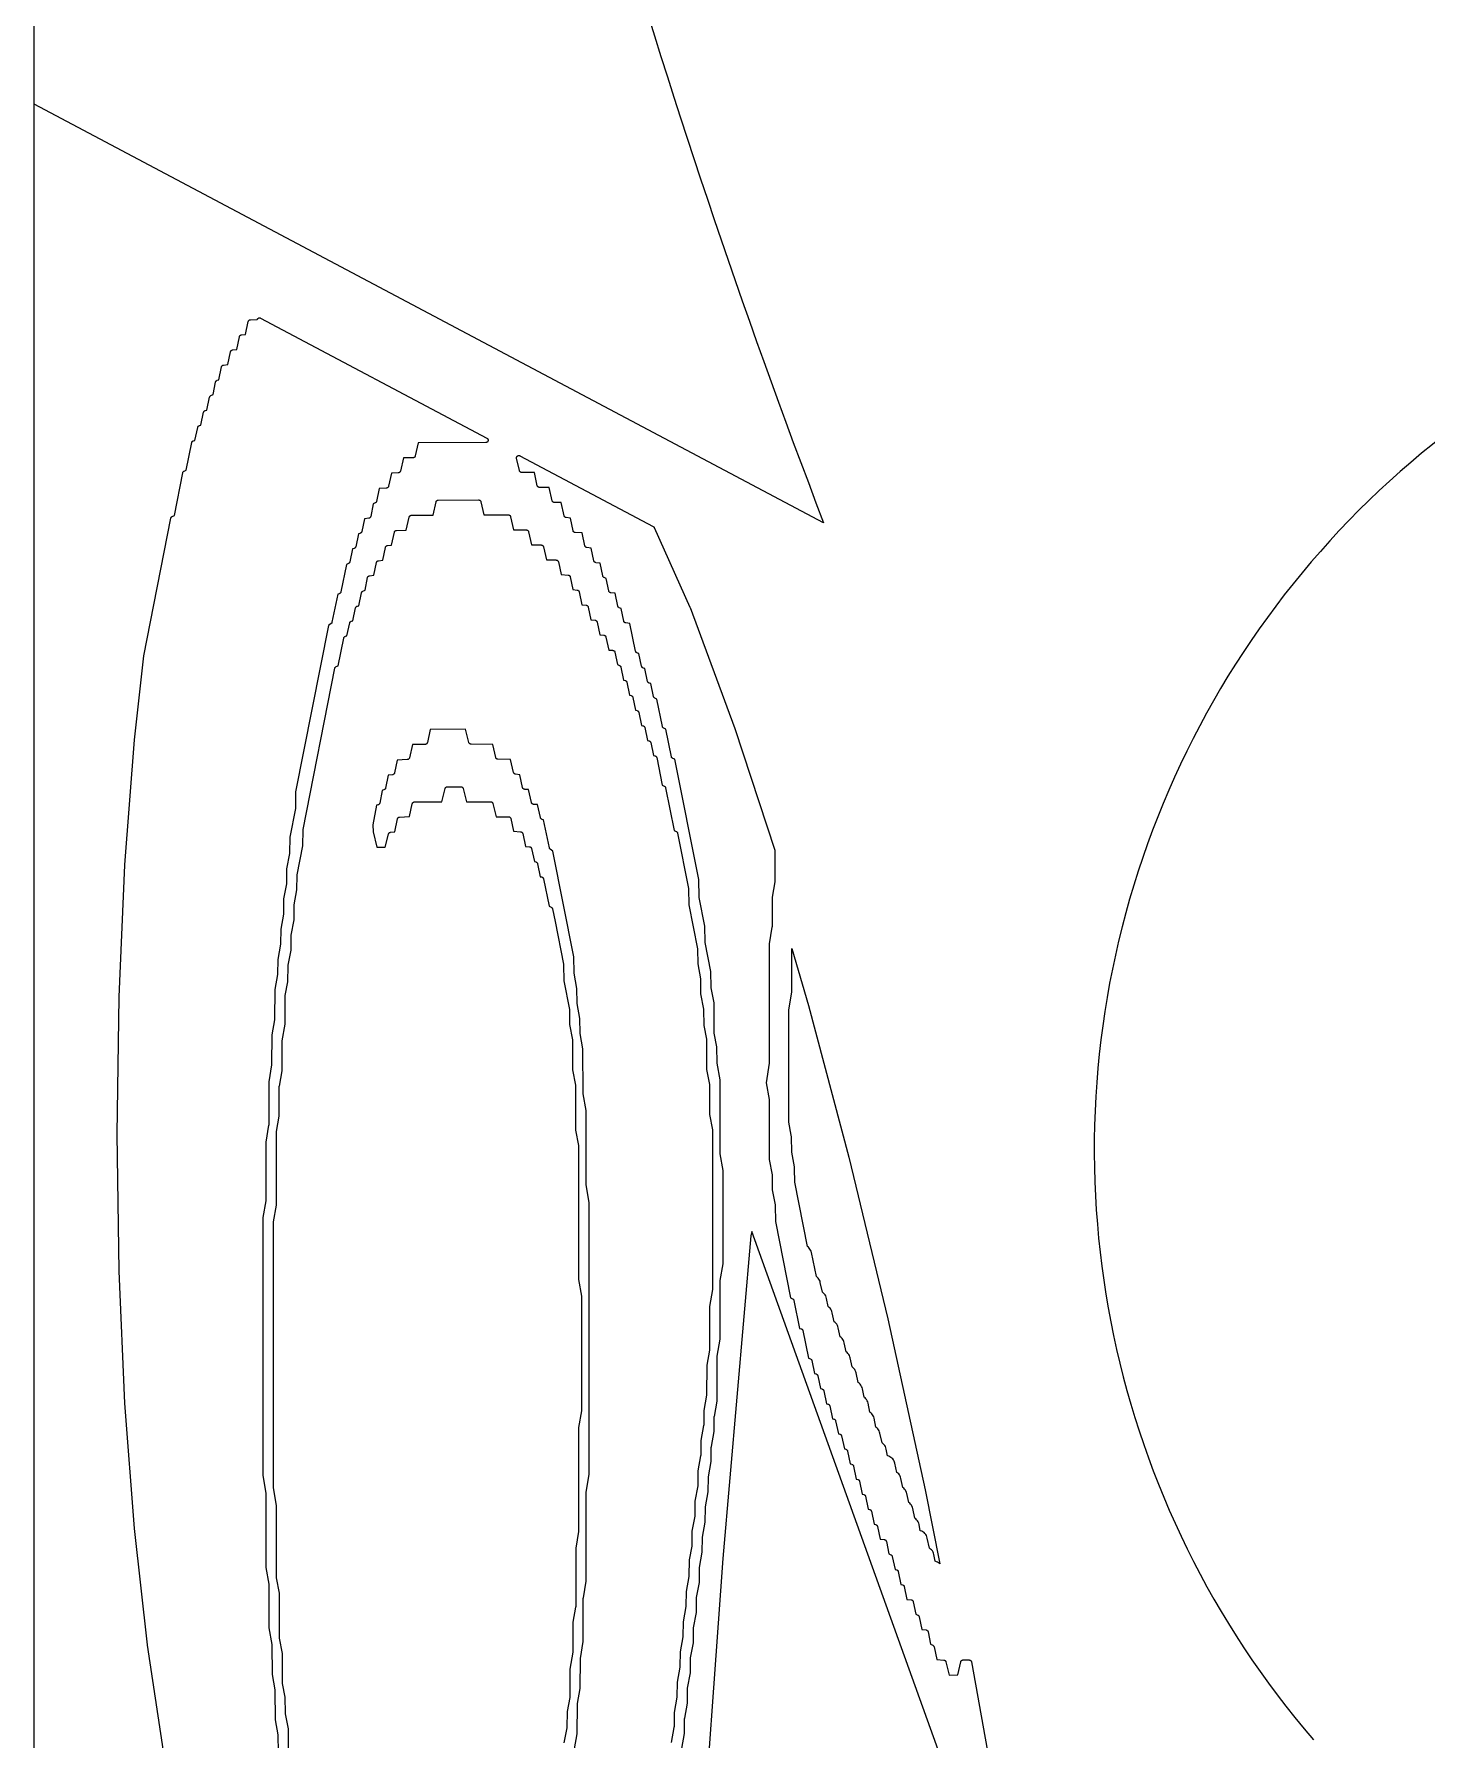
# Model space of a CAD drawing. Header units: inches. Extents: x 36 to 190, y -75 to 56.
# Drawn here: x 146.248 to 149.839, y -0.088 to 4.309 of the extents above; entities that cross this region are included whole.
import ezdxf

# ---------------------------------------------------------------- set-up
doc = ezdxf.new("R2010")
doc.units = ezdxf.units.IN
doc.layers.add('01_ORIGINAL_CAD', color=7, linetype='CONTINUOUS', lineweight=20)
doc.layers.add('03_ADDED_AREAS_SAME_COMPOSITION', color=7, linetype='CONTINUOUS', lineweight=15)

# ---------------------------------------------------------------- blocks, each defined once
blk = doc.blocks.new('06_WAVES')
at = {"layer": '01_ORIGINAL_CAD'}
blk.add_line((36.2477, 17.9065), (36.2477, 55.9005), dxfattribs=at)
blk.add_lwpolyline([(38.2837, 49.0494), (36.2477, 50.1288)], dxfattribs=at)
for centre, radius, start, end in [((57.9109, 56.5712), 21.0192, 191.3089, 200.96844), ((41.3118, 47.4341), 2.3302, 105.2161, 220.7715)]:
    blk.add_arc(centre, radius, start, end, dxfattribs=at)
at = {"layer": '03_ADDED_AREAS_SAME_COMPOSITION'}
for points in [[(36.5815, 45.8832), (36.54, 46.1568), (36.5399, 46.157), (36.5066, 46.4573), (36.5066, 46.4575), (36.4821, 46.7801), (36.4821, 46.7802), (36.4669, 47.1204), (36.4669, 47.1205), (36.4618, 47.4737), (36.4618, 47.4738), (36.4669, 47.827), (36.4669, 47.8272), (36.4821, 48.1673), (36.4821, 48.1675), (36.5066, 48.49), (36.5066, 48.4902), (36.5306, 48.7063), (36.5307, 48.7068), (36.6006, 49.0617), (36.6007, 49.0623), (36.6009, 49.0628), (36.6012, 49.0633), (36.6014, 49.0638), (36.6018, 49.0643), (36.6022, 49.0647), (36.6026, 49.0651), (36.603, 49.0654), (36.6035, 49.0658), (36.604, 49.066), (36.6095, 49.0685), (36.6313, 49.1785), (36.6314, 49.1791), (36.6316, 49.1796), (36.6318, 49.1801), (36.6321, 49.1806), (36.6325, 49.1811), (36.6328, 49.1815), (36.6332, 49.1819), (36.6337, 49.1822), (36.6342, 49.1826), (36.6347, 49.1828), (36.6402, 49.1853), (36.6543, 49.2564), (36.6544, 49.2569), (36.6546, 49.2575), (36.6549, 49.258), (36.6552, 49.2585), (36.6555, 49.259), (36.6559, 49.2594), (36.6563, 49.2598), (36.6567, 49.2601), (36.6572, 49.2604), (36.6578, 49.2607), (36.6583, 49.2609), (36.6588, 49.2611), (36.6626, 49.2619), (36.6696, 49.2954), (36.6698, 49.296), (36.67, 49.2965), (36.6702, 49.297), (36.6705, 49.2975), (36.6709, 49.298), (36.6712, 49.2984), (36.6717, 49.2988), (36.6721, 49.2991), (36.6726, 49.2994), (36.6731, 49.2997), (36.6736, 49.2999), (36.6742, 49.3), (36.678, 49.3009), (36.685, 49.3343), (36.6851, 49.3349), (36.6853, 49.3354), (36.6856, 49.336), (36.6859, 49.3364), (36.6862, 49.3369), (36.6866, 49.3373), (36.687, 49.3377), (36.6875, 49.3381), (36.6879, 49.3384), (36.6885, 49.3386), (36.689, 49.3388), (36.6895, 49.339), (36.6933, 49.3398), (36.7003, 49.3733), (36.7005, 49.3738), (36.7007, 49.3744), (36.7009, 49.3749), (36.7012, 49.3754), (36.7015, 49.3758), (36.7019, 49.3762), (36.7023, 49.3766), (36.7028, 49.377), (36.7032, 49.3773), (36.7037, 49.3775), (36.7092, 49.38), (36.7157, 49.4122), (36.7158, 49.4128), (36.716, 49.4133), (36.7163, 49.4138), (36.7165, 49.4143), (36.7169, 49.4148), (36.7173, 49.4152), (36.7177, 49.4156), (36.7181, 49.416), (36.7186, 49.4163), (36.7191, 49.4165), (36.7197, 49.4167), (36.7202, 49.4169), (36.724, 49.4177), (36.731, 49.4512), (36.7312, 49.4518), (36.7314, 49.4523), (36.7316, 49.4528), (36.7319, 49.4533), (36.7323, 49.4538), (36.7327, 49.4542), (36.7331, 49.4546), (36.7335, 49.4549), (36.734, 49.4552), (36.7346, 49.4555), (36.7351, 49.4557), (36.7357, 49.4558), (36.7362, 49.4559), (36.7471, 49.4572), (36.7541, 49.4902), (36.7542, 49.4907), (36.7544, 49.4913), (36.7547, 49.4918), (36.755, 49.4923), (36.7553, 49.4928), (36.7557, 49.4932), (36.7561, 49.4936), (36.7566, 49.4939), (36.7571, 49.4942), (36.7576, 49.4945), (36.7581, 49.4947), (36.7587, 49.4948), (36.7593, 49.4949), (36.7702, 49.4962), (36.7771, 49.5292), (36.7772, 49.5297), (36.7774, 49.5303), (36.7777, 49.5308), (36.778, 49.5313), (36.7783, 49.5317), (36.7787, 49.5322), (36.7791, 49.5326), (36.7796, 49.5329), (36.7801, 49.5332), (36.7806, 49.5335), (36.7812, 49.5337), (36.7817, 49.5338), (36.7823, 49.5339), (36.7932, 49.5351), (36.8001, 49.5681), (36.8003, 49.5687), (36.8005, 49.5692), (36.8007, 49.5698), (36.801, 49.5702), (36.8013, 49.5707), (36.8017, 49.5711), (36.8022, 49.5715), (36.8026, 49.5719), (36.8031, 49.5722), (36.8036, 49.5724), (36.8042, 49.5726), (36.8047, 49.5728), (36.8053, 49.5729), (36.8058, 49.5729), (36.8233, 49.5733), (36.8233, 49.5735), (36.8235, 49.574), (36.8238, 49.5746), (36.8241, 49.575), (36.8244, 49.5755), (36.8248, 49.5759), (36.8253, 49.5763), (36.8257, 49.5767), (36.8262, 49.5769), (36.8268, 49.5772), (36.8273, 49.5774), (36.8279, 49.5775), (36.8285, 49.5776), (36.829, 49.5776), (36.8296, 49.5776), (36.8302, 49.5775), (36.8307, 49.5774), (36.8313, 49.5772), (36.8318, 49.5769), (37.4154, 49.2675), (37.416, 49.2672), (37.4164, 49.2668), (37.4169, 49.2665), (37.4173, 49.266), (37.4176, 49.2655), (37.4179, 49.265), (37.4182, 49.2645), (37.4184, 49.264), (37.4185, 49.2634), (37.4186, 49.2628), (37.4186, 49.2622), (37.4186, 49.2616), (37.4185, 49.261), (37.4184, 49.2605), (37.4182, 49.2599), (37.4179, 49.2594), (37.4176, 49.2589), (37.4173, 49.2584), (37.4169, 49.258), (37.4165, 49.2576), (37.416, 49.2572), (37.4155, 49.2569), (37.415, 49.2567), (37.4144, 49.2565), (37.4138, 49.2563), (37.4132, 49.2562), (37.4127, 49.2562), (37.2384, 49.2555), (37.2308, 49.2217), (37.2306, 49.2212), (37.2304, 49.2206), (37.2302, 49.2201), (37.2299, 49.2196), (37.2295, 49.2192), (37.2292, 49.2188), (37.2287, 49.2184), (37.2283, 49.218), (37.2278, 49.2177), (37.2273, 49.2175), (37.2267, 49.2173), (37.2262, 49.2172), (37.2256, 49.2171), (37.225, 49.217), (37.2, 49.2166), (37.1924, 49.1827), (37.1923, 49.1821), (37.1921, 49.1816), (37.1918, 49.1811), (37.1915, 49.1806), (37.1912, 49.1801), (37.1908, 49.1797), (37.1904, 49.1793), (37.1899, 49.179), (37.1894, 49.1787), (37.1889, 49.1785), (37.1884, 49.1783), (37.1878, 49.1781), (37.1873, 49.178), (37.1867, 49.178), (37.1693, 49.1776), (37.1617, 49.1437), (37.1615, 49.1431), (37.1613, 49.1425), (37.1611, 49.142), (37.1608, 49.1415), (37.1604, 49.1411), (37.16, 49.1406), (37.1595, 49.1403), (37.1591, 49.1399), (37.1586, 49.1396), (37.158, 49.1394), (37.1575, 49.1392), (37.1569, 49.1391), (37.1563, 49.139), (37.1379, 49.1376), (37.131, 49.1047), (37.1309, 49.1042), (37.1307, 49.1037), (37.1304, 49.1032), (37.1301, 49.1027), (37.1298, 49.1022), (37.1294, 49.1018), (37.129, 49.1014), (37.1286, 49.1011), (37.1281, 49.1008), (37.1276, 49.1005), (37.1221, 49.098), (37.1157, 49.0658), (37.1155, 49.0653), (37.1153, 49.0647), (37.1151, 49.0642), (37.1148, 49.0637), (37.1144, 49.0632), (37.1141, 49.0628), (37.1136, 49.0624), (37.1132, 49.0621), (37.1127, 49.0618), (37.1121, 49.0615), (37.1116, 49.0613), (37.111, 49.0611), (37.1105, 49.0611), (37.0996, 49.0598), (37.0926, 49.0268), (37.0925, 49.0263), (37.0923, 49.0257), (37.092, 49.0252), (37.0918, 49.0247), (37.0914, 49.0243), (37.091, 49.0238), (37.0906, 49.0234), (37.0902, 49.0231), (37.0897, 49.0228), (37.0892, 49.0225), (37.0886, 49.0223), (37.0881, 49.0222), (37.0843, 49.0213), (37.0773, 48.9879), (37.0771, 48.9873), (37.0769, 48.9868), (37.0767, 48.9862), (37.0764, 48.9858), (37.0761, 48.9853), (37.0757, 48.9849), (37.0753, 48.9845), (37.0748, 48.9841), (37.0743, 48.9838), (37.0738, 48.9836), (37.0733, 48.9834), (37.0727, 48.9832), (37.069, 48.9824), (37.0619, 48.9489), (37.0618, 48.9484), (37.0616, 48.9478), (37.0614, 48.9473), (37.0611, 48.9468), (37.0607, 48.9464), (37.0604, 48.946), (37.06, 48.9456), (37.0595, 48.9452), (37.059, 48.9449), (37.0585, 48.9447), (37.0531, 48.9422), (37.0389, 48.8711), (37.0388, 48.8705), (37.0386, 48.87), (37.0384, 48.8695), (37.0381, 48.869), (37.0377, 48.8685), (37.0374, 48.8681), (37.0369, 48.8677), (37.0365, 48.8673), (37.036, 48.867), (37.0355, 48.8668), (37.0349, 48.8666), (37.0344, 48.8664), (37.0306, 48.8656), (37.0159, 48.7932), (37.0158, 48.7927), (37.0156, 48.7921), (37.0154, 48.7916), (37.0151, 48.7911), (37.0148, 48.7907), (37.0144, 48.7903), (37.014, 48.7899), (37.0136, 48.7895), (37.0065, 48.7844), (36.9222, 48.3558), (36.9215, 48.3144), (36.9215, 48.3139), (36.9214, 48.3133), (36.9069, 48.2391), (36.9062, 48.1976), (36.9062, 48.1971), (36.9061, 48.1967), (36.8989, 48.1576), (36.8986, 48.1199), (36.8985, 48.1194), (36.8985, 48.1188), (36.8912, 48.0798), (36.8909, 48.0421), (36.8909, 48.0415), (36.8908, 48.041), (36.8836, 48.0019), (36.8833, 47.9643), (36.8832, 47.9637), (36.8832, 47.9632), (36.8759, 47.9241), (36.8756, 47.8864), (36.8756, 47.8859), (36.8755, 47.8854), (36.8683, 47.8463), (36.868, 47.7698), (36.8679, 47.7692), (36.8679, 47.7687), (36.8606, 47.7296), (36.8603, 47.653), (36.8603, 47.6525), (36.8602, 47.652), (36.8527, 47.6089), (36.8527, 47.4975), (36.8527, 47.4969), (36.8526, 47.4964), (36.8451, 47.4533), (36.8451, 47.303), (36.8451, 47.3025), (36.845, 47.3019), (36.8375, 47.2588), (36.8377, 46.5944), (36.8453, 46.5471), (36.8454, 46.5466), (36.8454, 46.5461), (36.8455, 46.3569), (36.8531, 46.3138), (36.8531, 46.3133), (36.8532, 46.3128), (36.8533, 46.2014), (36.8608, 46.1583), (36.8609, 46.1578), (36.8609, 46.1573), (36.8613, 46.0807), (36.8685, 46.0417), (36.8686, 46.0412), (36.8686, 46.0406), (36.869, 45.964), (36.8762, 45.925), (36.8763, 45.9245), (36.8763, 45.924), (36.8771, 45.8826)], [(38.7289, 45.4705), (38.0987, 47.2228), (38.0957, 47.2119), (38.0242, 46.3796), (37.9631, 45.5342)], [(36.9038, 45.8642), (36.9034, 45.9408), (36.8962, 45.9798), (36.8961, 45.9803), (36.8961, 45.9808), (36.8953, 46.0222), (36.8884, 46.0575), (36.8884, 46.058), (36.8883, 46.0586), (36.888, 46.1352), (36.8807, 46.1742), (36.8806, 46.1747), (36.8806, 46.1752), (36.8802, 46.2907), (36.873, 46.3297), (36.8729, 46.3303), (36.8729, 46.3308), (36.8728, 46.5159), (36.8652, 46.5632), (36.8651, 46.5637), (36.8651, 46.5641), (36.865, 46.7497), (36.8648, 47.2464), (36.8649, 47.2469), (36.8649, 47.2474), (36.8724, 47.2905), (36.8724, 47.4798), (36.8725, 47.4803), (36.8725, 47.4808), (36.8798, 47.5199), (36.8801, 47.5965), (36.8801, 47.597), (36.8802, 47.5976), (36.8874, 47.6366), (36.8877, 47.7132), (36.8877, 47.7137), (36.8878, 47.7142), (36.8953, 47.7573), (36.8953, 47.8299), (36.8954, 47.8305), (36.8955, 47.831), (36.9023, 47.8664), (36.903, 47.9078), (36.903, 47.9083), (36.9031, 47.9088), (36.9103, 47.9479), (36.9106, 47.9856), (36.9107, 47.9861), (36.9107, 47.9866), (36.918, 48.0257), (36.9183, 48.0634), (36.9183, 48.0639), (36.9184, 48.0644), (36.9256, 48.1035), (36.926, 48.1412), (36.926, 48.1417), (36.9261, 48.1423), (36.9406, 48.2165), (36.9413, 48.258), (36.9413, 48.2585), (36.9414, 48.259), (37.0232, 48.6744), (37.0233, 48.6749), (37.0235, 48.6754), (37.0237, 48.676), (37.024, 48.6765), (37.0244, 48.6769), (37.0247, 48.6774), (37.0252, 48.6777), (37.0256, 48.6781), (37.0261, 48.6784), (37.0266, 48.6787), (37.0321, 48.6811), (37.0462, 48.7522), (37.0463, 48.7528), (37.0465, 48.7533), (37.0468, 48.7539), (37.0471, 48.7544), (37.0474, 48.7548), (37.0478, 48.7553), (37.0482, 48.7556), (37.0487, 48.756), (37.0491, 48.7563), (37.0497, 48.7566), (37.0502, 48.7568), (37.0508, 48.7569), (37.0545, 48.7578), (37.0616, 48.7913), (37.0617, 48.7918), (37.0619, 48.7923), (37.0621, 48.7929), (37.0624, 48.7933), (37.0628, 48.7938), (37.0631, 48.7942), (37.0636, 48.7946), (37.064, 48.795), (37.0645, 48.7953), (37.065, 48.7955), (37.0656, 48.7957), (37.0661, 48.7959), (37.0699, 48.7967), (37.0769, 48.8302), (37.077, 48.8308), (37.0772, 48.8313), (37.0775, 48.8318), (37.0778, 48.8323), (37.0781, 48.8328), (37.0785, 48.8332), (37.0789, 48.8336), (37.0794, 48.8339), (37.0799, 48.8342), (37.0804, 48.8345), (37.0809, 48.8347), (37.0814, 48.8348), (37.0852, 48.8357), (37.0922, 48.8692), (37.0924, 48.8697), (37.0926, 48.8702), (37.0928, 48.8707), (37.0931, 48.8712), (37.0934, 48.8717), (37.0938, 48.8721), (37.0942, 48.8725), (37.0947, 48.8728), (37.0951, 48.8731), (37.0956, 48.8734), (37.1011, 48.8759), (37.1076, 48.9081), (37.1077, 48.9086), (37.1079, 48.9092), (37.1082, 48.9097), (37.1085, 48.9102), (37.1088, 48.9107), (37.1092, 48.9111), (37.1096, 48.9115), (37.1101, 48.9118), (37.1106, 48.9121), (37.1111, 48.9124), (37.1117, 48.9126), (37.1122, 48.9127), (37.1128, 48.9128), (37.1237, 48.9141), (37.1306, 48.9471), (37.1308, 48.9476), (37.131, 48.9482), (37.1312, 48.9487), (37.1315, 48.9492), (37.1319, 48.9497), (37.1322, 48.9501), (37.1327, 48.9505), (37.1331, 48.9508), (37.1336, 48.9511), (37.1341, 48.9514), (37.1347, 48.9516), (37.1352, 48.9517), (37.1358, 48.9518), (37.1467, 48.9531), (37.1536, 48.9861), (37.1538, 48.9866), (37.154, 48.9872), (37.1542, 48.9877), (37.1545, 48.9882), (37.1549, 48.9886), (37.1553, 48.9891), (37.1557, 48.9895), (37.1562, 48.9898), (37.1567, 48.9901), (37.1572, 48.9904), (37.1577, 48.9906), (37.1583, 48.9907), (37.1588, 48.9908), (37.1698, 48.992), (37.1767, 49.025), (37.1768, 49.0256), (37.177, 49.0261), (37.1773, 49.0267), (37.1776, 49.0272), (37.1779, 49.0276), (37.1783, 49.0281), (37.1787, 49.0284), (37.1792, 49.0288), (37.1797, 49.0291), (37.1802, 49.0293), (37.1807, 49.0295), (37.1813, 49.0297), (37.1819, 49.0298), (37.1824, 49.0298), (37.2075, 49.0303), (37.2151, 49.0642), (37.2152, 49.0647), (37.2154, 49.0653), (37.2157, 49.0658), (37.216, 49.0663), (37.2163, 49.0667), (37.2167, 49.0671), (37.2172, 49.0675), (37.2176, 49.0679), (37.2181, 49.0681), (37.2186, 49.0684), (37.2192, 49.0686), (37.2197, 49.0687), (37.2203, 49.0688), (37.2209, 49.0689), (37.2766, 49.0695), (37.2842, 49.1033), (37.2843, 49.1039), (37.2846, 49.1044), (37.2848, 49.1049), (37.2851, 49.1054), (37.2855, 49.1059), (37.2859, 49.1063), (37.2863, 49.1067), (37.2868, 49.107), (37.2873, 49.1073), (37.2878, 49.1076), (37.2883, 49.1078), (37.2889, 49.1079), (37.2894, 49.108), (37.29, 49.108), (37.3939, 49.1084), (37.3945, 49.1084), (37.3951, 49.1083), (37.3956, 49.1082), (37.3962, 49.108), (37.3967, 49.1077), (37.3972, 49.1074), (37.3977, 49.1071), (37.3981, 49.1067), (37.3985, 49.1063), (37.3989, 49.1058), (37.3992, 49.1053), (37.3994, 49.1048), (37.3997, 49.1043), (37.3998, 49.1037), (37.4074, 49.0699), (37.4708, 49.0698), (37.4714, 49.0698), (37.4719, 49.0697), (37.4725, 49.0695), (37.473, 49.0693), (37.4736, 49.0691), (37.4741, 49.0688), (37.4745, 49.0685), (37.475, 49.0681), (37.4754, 49.0677), (37.4757, 49.0672), (37.476, 49.0667), (37.4763, 49.0662), (37.4765, 49.0657), (37.4766, 49.0651), (37.4842, 49.0313), (37.5169, 49.0311), (37.5175, 49.031), (37.5181, 49.031), (37.5186, 49.0308), (37.5192, 49.0306), (37.5197, 49.0304), (37.5202, 49.0301), (37.5206, 49.0297), (37.5211, 49.0294), (37.5215, 49.0289), (37.5218, 49.0285), (37.5221, 49.028), (37.5224, 49.0275), (37.5226, 49.0269), (37.5227, 49.0264), (37.5303, 48.9926), (37.5554, 48.9923), (37.5559, 48.9923), (37.5565, 48.9922), (37.5571, 48.9921), (37.5576, 48.9919), (37.5581, 48.9916), (37.5586, 48.9913), (37.5591, 48.991), (37.5595, 48.9906), (37.5599, 48.9902), (37.5602, 48.9897), (37.5605, 48.9892), (37.5608, 48.9887), (37.561, 48.9882), (37.5611, 48.9876), (37.5688, 48.9538), (37.5938, 48.9536), (37.5944, 48.9535), (37.5949, 48.9534), (37.5955, 48.9533), (37.596, 48.9531), (37.5966, 48.9529), (37.5971, 48.9526), (37.5975, 48.9522), (37.5979, 48.9518), (37.5983, 48.9514), (37.5987, 48.9509), (37.599, 48.9504), (37.5992, 48.9499), (37.5994, 48.9494), (37.5996, 48.9488), (37.6065, 48.9161), (37.6249, 48.9148), (37.6255, 48.9147), (37.626, 48.9146), (37.6266, 48.9144), (37.6272, 48.9142), (37.6277, 48.9139), (37.6282, 48.9135), (37.6286, 48.9131), (37.629, 48.9127), (37.6294, 48.9122), (37.6297, 48.9117), (37.63, 48.9112), (37.6302, 48.9106), (37.6303, 48.91), (37.6373, 48.8771), (37.6481, 48.876), (37.6487, 48.8759), (37.6493, 48.8757), (37.6498, 48.8755), (37.6503, 48.8753), (37.6508, 48.875), (37.6513, 48.8746), (37.6517, 48.8742), (37.6521, 48.8738), (37.6525, 48.8733), (37.6528, 48.8729), (37.653, 48.8723), (37.6532, 48.8718), (37.6534, 48.8712), (37.6603, 48.8383), (37.6712, 48.8371), (37.6718, 48.8371), (37.6723, 48.8369), (37.6729, 48.8367), (37.6734, 48.8365), (37.6739, 48.8362), (37.6744, 48.8358), (37.6748, 48.8354), (37.6752, 48.835), (37.6755, 48.8345), (37.6758, 48.834), (37.6761, 48.8335), (37.6763, 48.833), (37.6764, 48.8324), (37.6834, 48.7995), (37.6943, 48.7983), (37.6948, 48.7983), (37.6954, 48.7981), (37.6959, 48.7979), (37.6965, 48.7977), (37.697, 48.7974), (37.6974, 48.797), (37.6979, 48.7966), (37.6982, 48.7962), (37.6986, 48.7957), (37.6989, 48.7952), (37.6991, 48.7947), (37.6993, 48.7942), (37.6995, 48.7936), (37.7064, 48.7607), (37.7173, 48.7595), (37.7179, 48.7594), (37.7184, 48.7593), (37.719, 48.7591), (37.7195, 48.7589), (37.72, 48.7586), (37.7204, 48.7582), (37.7209, 48.7579), (37.7213, 48.7574), (37.7216, 48.757), (37.7219, 48.7565), (37.7222, 48.756), (37.7224, 48.7554), (37.7225, 48.7549), (37.7302, 48.721), (37.7399, 48.7208), (37.7405, 48.7207), (37.741, 48.7206), (37.7416, 48.7205), (37.7421, 48.7203), (37.7426, 48.72), (37.7431, 48.7197), (37.7436, 48.7194), (37.744, 48.719), (37.7444, 48.7185), (37.7447, 48.7181), (37.745, 48.7176), (37.7453, 48.717), (37.7455, 48.7165), (37.7456, 48.7159), (37.7521, 48.6838), (37.7575, 48.6814), (37.758, 48.6812), (37.7585, 48.6809), (37.759, 48.6805), (37.7594, 48.6801), (37.7598, 48.6797), (37.7601, 48.6792), (37.7604, 48.6788), (37.7606, 48.6782), (37.7608, 48.6777), (37.761, 48.6772), (37.768, 48.6438), (37.7718, 48.6429), (37.7723, 48.6428), (37.7729, 48.6426), (37.7734, 48.6423), (37.7739, 48.642), (37.7743, 48.6417), (37.7747, 48.6413), (37.7751, 48.6409), (37.7755, 48.6404), (37.7758, 48.6399), (37.776, 48.6394), (37.7762, 48.6389), (37.7764, 48.6383), (37.7834, 48.6049), (37.7871, 48.6041), (37.7877, 48.604), (37.7882, 48.6038), (37.7888, 48.6035), (37.7892, 48.6032), (37.7897, 48.6029), (37.7901, 48.6025), (37.7905, 48.6021), (37.7908, 48.6016), (37.7911, 48.6011), (37.7914, 48.6006), (37.7916, 48.6), (37.7917, 48.5995), (37.7988, 48.5661), (37.8025, 48.5653), (37.8031, 48.5651), (37.8036, 48.5649), (37.8041, 48.5647), (37.8046, 48.5644), (37.8051, 48.564), (37.8055, 48.5636), (37.8059, 48.5632), (37.8062, 48.5628), (37.8065, 48.5623), (37.8068, 48.5617), (37.807, 48.5612), (37.8071, 48.5607), (37.8141, 48.5273), (37.8179, 48.5264), (37.8184, 48.5263), (37.819, 48.5261), (37.8195, 48.5258), (37.82, 48.5255), (37.8205, 48.5252), (37.8209, 48.5248), (37.8213, 48.5244), (37.8216, 48.5239), (37.8219, 48.5234), (37.8221, 48.5229), (37.8223, 48.5224), (37.8225, 48.5218), (37.8295, 48.4884), (37.8333, 48.4876), (37.8338, 48.4875), (37.8344, 48.4873), (37.8349, 48.487), (37.8354, 48.4867), (37.8358, 48.4864), (37.8363, 48.486), (37.8366, 48.4855), (37.837, 48.4851), (37.8373, 48.4846), (37.8375, 48.4841), (37.8377, 48.4835), (37.8379, 48.483), (37.8449, 48.4496), (37.8486, 48.4488), (37.8492, 48.4486), (37.8497, 48.4484), (37.8503, 48.4482), (37.8508, 48.4479), (37.8512, 48.4475), (37.8516, 48.4471), (37.852, 48.4467), (37.8524, 48.4462), (37.8527, 48.4457), (37.8529, 48.4452), (37.8531, 48.4446), (37.8533, 48.4441), (37.8674, 48.3731), (37.8729, 48.3707), (37.8734, 48.3704), (37.8739, 48.3701), (37.8743, 48.3698), (37.8747, 48.3694), (37.8751, 48.369), (37.8755, 48.3685), (37.8758, 48.368), (37.876, 48.3675), (37.8762, 48.3669), (37.8763, 48.3664), (37.8982, 48.2565), (37.9036, 48.2541), (37.9042, 48.2539), (37.9046, 48.2536), (37.9051, 48.2532), (37.9055, 48.2528), (37.9059, 48.2524), (37.9062, 48.2519), (37.9065, 48.2514), (37.9068, 48.2509), (37.907, 48.2504), (37.9071, 48.2498), (37.9353, 48.1071), (37.9354, 48.1066), (37.9355, 48.1061), (37.9362, 48.0646), (37.9584, 47.9516), (37.9585, 47.9511), (37.9586, 47.9505), (37.9589, 47.9128), (37.9662, 47.8738), (37.9662, 47.8733), (37.9663, 47.8728), (37.9666, 47.8351), (37.9739, 47.7961), (37.974, 47.7956), (37.974, 47.7951), (37.9747, 47.7536), (37.9816, 47.7183), (37.9817, 47.7178), (37.9817, 47.7172), (37.982, 47.6407), (37.9893, 47.6016), (37.9894, 47.6011), (37.9894, 47.6006), (37.9898, 47.524), (37.997, 47.485), (37.9971, 47.4844), (37.9971, 47.4839), (37.9973, 47.0739), (37.9973, 47.0734), (37.9972, 47.0729), (37.9897, 47.0298), (37.9897, 46.9183), (37.9897, 46.9178), (37.9896, 46.9172), (37.9823, 46.8782), (37.982, 46.8016), (37.982, 46.8011), (37.9819, 46.8005), (37.9747, 46.7615), (37.9744, 46.7238), (37.9744, 46.7232), (37.9743, 46.7227), (37.967, 46.6836), (37.9667, 46.6459), (37.9667, 46.6454), (37.9666, 46.6449), (37.9594, 46.6058), (37.9591, 46.5681), (37.9591, 46.5676), (37.959, 46.5671), (37.9517, 46.528), (37.9514, 46.4903), (37.9514, 46.4898), (37.9513, 46.4893), (37.9441, 46.4502), (37.9438, 46.4125), (37.9438, 46.4119), (37.9437, 46.4114), (37.9368, 46.3761), (37.9361, 46.3346), (37.9361, 46.3341), (37.936, 46.3336), (37.9288, 46.2946), (37.9285, 46.2569), (37.9285, 46.2563), (37.9284, 46.2558), (37.9211, 46.2167), (37.9208, 46.179), (37.9208, 46.1785), (37.9207, 46.178), (37.9135, 46.1389), (37.9132, 46.1012), (37.9132, 46.1007), (37.9131, 46.1002), (37.9058, 46.0611), (37.9055, 46.0234), (37.9055, 46.0229), (37.9054, 46.0224), (37.8982, 45.9833), (37.8979, 45.9456), (37.8978, 45.9451), (37.8978, 45.9446), (37.8905, 45.9055)], [(37.6412, 45.8891), (37.6485, 45.9282), (37.6488, 46.0047), (37.6488, 46.0053), (37.6489, 46.0058), (37.6561, 46.0449), (37.6564, 46.1214), (37.6564, 46.1219), (37.6565, 46.1224), (37.664, 46.1656), (37.664, 46.277), (37.664, 46.2775), (37.6641, 46.2781), (37.6716, 46.3212), (37.6716, 46.5493), (37.6716, 46.5498), (37.6717, 46.5503), (37.6792, 46.5976), (37.679, 47.2968), (37.6714, 47.3441), (37.6713, 47.3446), (37.6713, 47.345), (37.6711, 47.5343), (37.6636, 47.5773), (37.6635, 47.5778), (37.6635, 47.5784), (37.6631, 47.6938), (37.6559, 47.7328), (37.6558, 47.7333), (37.6558, 47.7339), (37.6554, 47.7716), (37.6482, 47.8106), (37.6481, 47.8111), (37.6481, 47.8116), (37.6477, 47.8493), (37.6405, 47.8883), (37.6404, 47.8888), (37.6404, 47.8893), (37.6396, 47.9308), (37.5858, 48.2032), (37.5788, 48.2083), (37.5783, 48.2086), (37.5779, 48.209), (37.5776, 48.2094), (37.5772, 48.2099), (37.5769, 48.2103), (37.5767, 48.2109), (37.5765, 48.2114), (37.5764, 48.2119), (37.5616, 48.2842), (37.5579, 48.285), (37.5574, 48.2851), (37.5568, 48.2853), (37.5563, 48.2856), (37.5558, 48.2859), (37.5554, 48.2862), (37.555, 48.2866), (37.5546, 48.287), (37.5542, 48.2874), (37.5539, 48.2879), (37.5537, 48.2884), (37.5535, 48.289), (37.5533, 48.2895), (37.5457, 48.3234), (37.536, 48.3236), (37.5354, 48.3237), (37.5348, 48.3238), (37.5342, 48.324), (37.5336, 48.3242), (37.5331, 48.3245), (37.5326, 48.3248), (37.5321, 48.3252), (37.5317, 48.3256), (37.5313, 48.3261), (37.5309, 48.3266), (37.5307, 48.3272), (37.5304, 48.3277), (37.5303, 48.3283), (37.5227, 48.3622), (37.5129, 48.3624), (37.5124, 48.3625), (37.5118, 48.3626), (37.5112, 48.3627), (37.5107, 48.3629), (37.5102, 48.3632), (37.5097, 48.3635), (37.5092, 48.3638), (37.5088, 48.3642), (37.5084, 48.3646), (37.5081, 48.3651), (37.5078, 48.3656), (37.5075, 48.3661), (37.5073, 48.3667), (37.5072, 48.3672), (37.5003, 48.4001), (37.4894, 48.4013), (37.4888, 48.4014), (37.4883, 48.4015), (37.4877, 48.4017), (37.4872, 48.402), (37.4867, 48.4022), (37.4862, 48.4026), (37.4858, 48.403), (37.4854, 48.4034), (37.4851, 48.4038), (37.4848, 48.4043), (37.4845, 48.4048), (37.4843, 48.4054), (37.4842, 48.4059), (37.4766, 48.4397), (37.4439, 48.44), (37.4433, 48.44), (37.4427, 48.4401), (37.4422, 48.4402), (37.4416, 48.4404), (37.4411, 48.4407), (37.4406, 48.441), (37.4402, 48.4413), (37.4397, 48.4417), (37.4393, 48.4421), (37.439, 48.4426), (37.4387, 48.443), (37.4384, 48.4436), (37.4382, 48.4441), (37.4381, 48.4447), (37.4305, 48.4784), (37.3748, 48.4786), (37.3742, 48.4786), (37.3736, 48.4787), (37.3731, 48.4789), (37.3725, 48.479), (37.372, 48.4793), (37.3715, 48.4796), (37.3711, 48.4799), (37.3706, 48.4803), (37.3702, 48.4807), (37.3699, 48.4811), (37.3696, 48.4816), (37.3693, 48.4821), (37.3691, 48.4826), (37.3689, 48.4832), (37.3606, 48.5174), (37.2694, 48.5167), (37.2618, 48.4828), (37.2616, 48.4823), (37.2614, 48.4818), (37.2612, 48.4812), (37.2609, 48.4808), (37.2605, 48.4803), (37.2602, 48.4799), (37.2597, 48.4795), (37.2593, 48.4792), (37.2588, 48.4789), (37.2583, 48.4786), (37.2577, 48.4784), (37.2572, 48.4783), (37.2566, 48.4782), (37.256, 48.4782), (37.2233, 48.4777), (37.2157, 48.4438), (37.2156, 48.4432), (37.2154, 48.4427), (37.2151, 48.4421), (37.2148, 48.4416), (37.2144, 48.4412), (37.214, 48.4407), (37.2135, 48.4403), (37.213, 48.44), (37.2125, 48.4397), (37.212, 48.4395), (37.2114, 48.4393), (37.2108, 48.4392), (37.2102, 48.4391), (37.1842, 48.4376), (37.1774, 48.4048), (37.1772, 48.4043), (37.177, 48.4037), (37.1768, 48.4032), (37.1765, 48.4027), (37.1761, 48.4022), (37.1757, 48.4018), (37.1753, 48.4014), (37.1748, 48.4011), (37.1744, 48.4008), (37.1738, 48.4005), (37.1733, 48.4003), (37.1727, 48.4002), (37.1722, 48.4001), (37.1612, 48.3988), (37.1543, 48.3658), (37.1542, 48.3653), (37.154, 48.3648), (37.1538, 48.3643), (37.1535, 48.3638), (37.1531, 48.3633), (37.1528, 48.3629), (37.1524, 48.3625), (37.1519, 48.3622), (37.1514, 48.3619), (37.1509, 48.3616), (37.1454, 48.3591), (37.139, 48.3269), (37.1389, 48.3264), (37.1387, 48.3258), (37.1384, 48.3253), (37.1381, 48.3248), (37.1378, 48.3244), (37.1374, 48.3239), (37.137, 48.3235), (37.1365, 48.3232), (37.136, 48.3229), (37.1355, 48.3226), (37.135, 48.3224), (37.1344, 48.3223), (37.1307, 48.3214), (37.1214, 48.2713), (37.1225, 48.253), (37.1313, 48.2132), (37.1533, 48.213), (37.1617, 48.2473), (37.1618, 48.2479), (37.1621, 48.2485), (37.1623, 48.249), (37.1627, 48.2495), (37.1631, 48.25), (37.1635, 48.2504), (37.164, 48.2508), (37.1645, 48.2511), (37.165, 48.2514), (37.1656, 48.2516), (37.1662, 48.2517), (37.1668, 48.2518), (37.1777, 48.2531), (37.1846, 48.2861), (37.1848, 48.2867), (37.185, 48.2872), (37.1853, 48.2878), (37.1856, 48.2883), (37.186, 48.2888), (37.1864, 48.2892), (37.1868, 48.2896), (37.1873, 48.2899), (37.1878, 48.2902), (37.1884, 48.2905), (37.189, 48.2907), (37.1896, 48.2908), (37.1902, 48.2909), (37.2162, 48.2924), (37.223, 48.3251), (37.2232, 48.3257), (37.2234, 48.3262), (37.2236, 48.3268), (37.2239, 48.3273), (37.2243, 48.3277), (37.2247, 48.3282), (37.2251, 48.3286), (37.2256, 48.3289), (37.2261, 48.3292), (37.2266, 48.3294), (37.2272, 48.3296), (37.2277, 48.3298), (37.2283, 48.3299), (37.2289, 48.3299), (37.2992, 48.3302), (37.3075, 48.3645), (37.3077, 48.3651), (37.3079, 48.3656), (37.3082, 48.3661), (37.3085, 48.3666), (37.3088, 48.367), (37.3092, 48.3675), (37.3097, 48.3678), (37.3101, 48.3682), (37.3106, 48.3684), (37.3111, 48.3687), (37.3117, 48.3689), (37.3122, 48.369), (37.3128, 48.3691), (37.3133, 48.3691), (37.3481, 48.3692), (37.3487, 48.3692), (37.3493, 48.3691), (37.3498, 48.369), (37.3504, 48.3688), (37.3509, 48.3686), (37.3514, 48.3683), (37.3518, 48.368), (37.3523, 48.3676), (37.3527, 48.3672), (37.353, 48.3667), (37.3533, 48.3663), (37.3536, 48.3658), (37.3538, 48.3652), (37.354, 48.3647), (37.3624, 48.3304), (37.425, 48.3306), (37.4255, 48.3306), (37.4261, 48.3305), (37.4266, 48.3304), (37.4272, 48.3302), (37.4277, 48.33), (37.4282, 48.3297), (37.4287, 48.3294), (37.4291, 48.329), (37.4295, 48.3286), (37.4299, 48.3281), (37.4302, 48.3277), (37.4304, 48.3271), (37.4306, 48.3266), (37.4308, 48.3261), (37.4392, 48.2918), (37.471, 48.2919), (37.4716, 48.2919), (37.4722, 48.2918), (37.4728, 48.2917), (37.4733, 48.2915), (37.4739, 48.2912), (37.4744, 48.2909), (37.4748, 48.2906), (37.4753, 48.2902), (37.4757, 48.2898), (37.476, 48.2893), (37.4763, 48.2888), (37.4766, 48.2883), (37.4768, 48.2877), (37.4769, 48.2872), (37.4838, 48.2544), (37.5022, 48.2531), (37.5028, 48.2531), (37.5034, 48.2529), (37.504, 48.2527), (37.5045, 48.2525), (37.505, 48.2522), (37.5055, 48.2519), (37.506, 48.2515), (37.5064, 48.251), (37.5067, 48.2506), (37.5071, 48.2501), (37.5073, 48.2495), (37.5075, 48.249), (37.5077, 48.2484), (37.5146, 48.2155), (37.5255, 48.2143), (37.5261, 48.2142), (37.5266, 48.2141), (37.5272, 48.2139), (37.5277, 48.2136), (37.5282, 48.2133), (37.5287, 48.213), (37.5291, 48.2126), (37.5295, 48.2122), (37.5298, 48.2117), (37.5301, 48.2112), (37.5304, 48.2107), (37.5306, 48.2101), (37.5307, 48.2096), (37.5378, 48.1762), (37.5415, 48.1754), (37.5421, 48.1752), (37.5426, 48.175), (37.5431, 48.1748), (37.5436, 48.1745), (37.5441, 48.1741), (37.5445, 48.1737), (37.5449, 48.1733), (37.5452, 48.1728), (37.5455, 48.1723), (37.5458, 48.1718), (37.546, 48.1713), (37.5461, 48.1707), (37.5531, 48.1373), (37.5569, 48.1365), (37.5575, 48.1364), (37.558, 48.1362), (37.5585, 48.1359), (37.559, 48.1356), (37.5595, 48.1353), (37.5599, 48.1349), (37.5603, 48.1344), (37.5606, 48.134), (37.5609, 48.1335), (37.5612, 48.1329), (37.5614, 48.1324), (37.5615, 48.1318), (37.5757, 48.0609), (37.5811, 48.0584), (37.5816, 48.0582), (37.5821, 48.0579), (37.5826, 48.0575), (37.583, 48.0571), (37.5834, 48.0567), (37.5837, 48.0562), (37.584, 48.0558), (37.5842, 48.0552), (37.5844, 48.0547), (37.5846, 48.0541), (37.591, 48.0217), (37.6128, 47.9114), (37.6129, 47.9109), (37.6129, 47.9104), (37.6137, 47.869), (37.6282, 47.7948), (37.6283, 47.7943), (37.6283, 47.7937), (37.6287, 47.756), (37.636, 47.717), (37.636, 47.7165), (37.6361, 47.7159), (37.6364, 47.6394), (37.6437, 47.6003), (37.6438, 47.5998), (37.6438, 47.5993), (37.6442, 47.4838), (37.6514, 47.4448), (37.6515, 47.4443), (37.6515, 47.4437), (37.6517, 47.0989), (37.6593, 47.0558), (37.6593, 47.0553), (37.6594, 47.0548), (37.6595, 46.7615), (37.6594, 46.761), (37.6594, 46.7605), (37.6519, 46.7173), (37.6519, 46.4503), (37.6519, 46.4498), (37.6518, 46.4493), (37.6443, 46.4062), (37.6443, 46.2558), (37.6443, 46.2553), (37.6442, 46.2547), (37.637, 46.2157), (37.6367, 46.1391), (37.6366, 46.1386), (37.6366, 46.1381), (37.6291, 46.095), (37.629, 46.0224), (37.629, 46.0218), (37.6289, 46.0213), (37.6221, 45.9859), (37.6214, 45.9445), (37.6213, 45.944), (37.6213, 45.9435), (37.614, 45.9044)], [(37.9177, 45.8901), (37.925, 45.9292), (37.9253, 45.9669), (37.9253, 45.9674), (37.9254, 45.9679), (37.9326, 46.007), (37.9329, 46.0447), (37.933, 46.0452), (37.933, 46.0458), (37.9403, 46.0848), (37.9406, 46.1225), (37.9406, 46.1231), (37.9407, 46.1236), (37.9479, 46.1627), (37.9482, 46.2004), (37.9483, 46.2009), (37.9483, 46.2014), (37.9556, 46.2405), (37.9559, 46.2782), (37.9559, 46.2787), (37.956, 46.2792), (37.9632, 46.3183), (37.9635, 46.356), (37.9636, 46.3565), (37.9636, 46.357), (37.9709, 46.3961), (37.9712, 46.4338), (37.9712, 46.4343), (37.9713, 46.4348), (37.9785, 46.4739), (37.9788, 46.5116), (37.9789, 46.5121), (37.9789, 46.5127), (37.9862, 46.5517), (37.9865, 46.5894), (37.9865, 46.59), (37.9866, 46.5905), (37.9938, 46.6295), (37.9941, 46.6672), (37.9942, 46.6678), (37.9942, 46.6683), (38.0015, 46.7074), (38.0018, 46.7451), (38.0018, 46.7456), (38.0019, 46.7461), (38.0091, 46.7852), (38.0094, 46.9006), (38.0094, 46.9011), (38.0095, 46.9016), (38.017, 46.9448), (38.017, 47.0951), (38.017, 47.0956), (38.0171, 47.0961), (38.0246, 47.1393), (38.0245, 47.38), (38.017, 47.4231), (38.0169, 47.4236), (38.0169, 47.4241), (38.0167, 47.6134), (38.0092, 47.6564), (38.0091, 47.6569), (38.0091, 47.6574), (38.0084, 47.6988), (38.0015, 47.7341), (38.0014, 47.7346), (38.0014, 47.7352), (38.0011, 47.8118), (37.9938, 47.8508), (37.9937, 47.8513), (37.9937, 47.8518), (37.993, 47.8932), (37.9784, 47.9673), (37.9783, 47.9679), (37.9783, 47.9684), (37.9776, 48.0098), (37.963, 48.084), (37.9629, 48.0845), (37.9629, 48.0849), (37.9616, 48.1297), (37.9001, 48.4398), (37.8947, 48.4422), (37.8941, 48.4424), (37.8937, 48.4428), (37.8932, 48.4431), (37.8928, 48.4435), (37.8924, 48.4439), (37.8921, 48.4444), (37.8918, 48.4449), (37.8915, 48.4454), (37.8913, 48.4459), (37.8912, 48.4465), (37.877, 48.5175), (37.8716, 48.5199), (37.8711, 48.5201), (37.8706, 48.5205), (37.8701, 48.5208), (37.8697, 48.5212), (37.8693, 48.5216), (37.869, 48.5221), (37.8687, 48.5226), (37.8685, 48.5231), (37.8683, 48.5236), (37.8681, 48.5242), (37.854, 48.5952), (37.8485, 48.5976), (37.848, 48.5978), (37.8475, 48.5981), (37.8471, 48.5985), (37.8467, 48.5989), (37.8463, 48.5993), (37.8459, 48.5998), (37.8456, 48.6002), (37.8454, 48.6008), (37.8452, 48.6013), (37.8451, 48.6018), (37.838, 48.6352), (37.8343, 48.636), (37.8337, 48.6362), (37.8332, 48.6364), (37.8327, 48.6367), (37.8322, 48.637), (37.8317, 48.6373), (37.8313, 48.6377), (37.8309, 48.6381), (37.8306, 48.6386), (37.8303, 48.6391), (37.83, 48.6396), (37.8298, 48.6401), (37.8297, 48.6407), (37.8227, 48.6741), (37.8189, 48.6749), (37.8184, 48.675), (37.8178, 48.6752), (37.8173, 48.6755), (37.8168, 48.6758), (37.8164, 48.6761), (37.8159, 48.6765), (37.8155, 48.6769), (37.8152, 48.6774), (37.8149, 48.6779), (37.8147, 48.6784), (37.8145, 48.679), (37.8143, 48.6795), (37.8073, 48.7129), (37.8035, 48.7137), (37.803, 48.7139), (37.8024, 48.7141), (37.8019, 48.7143), (37.8014, 48.7146), (37.801, 48.715), (37.8005, 48.7154), (37.8002, 48.7158), (37.7998, 48.7163), (37.7995, 48.7168), (37.7993, 48.7173), (37.7991, 48.7178), (37.7989, 48.7184), (37.7843, 48.7901), (37.7734, 48.7913), (37.7728, 48.7914), (37.7723, 48.7915), (37.7717, 48.7917), (37.7712, 48.792), (37.7707, 48.7923), (37.7702, 48.7926), (37.7698, 48.793), (37.7694, 48.7935), (37.7691, 48.7939), (37.7688, 48.7944), (37.7685, 48.795), (37.7683, 48.7955), (37.7682, 48.7961), (37.7617, 48.8282), (37.7562, 48.8306), (37.7557, 48.8309), (37.7553, 48.8312), (37.7548, 48.8315), (37.7544, 48.8319), (37.754, 48.8323), (37.7537, 48.8328), (37.7534, 48.8333), (37.7531, 48.8338), (37.753, 48.8343), (37.7528, 48.8349), (37.7459, 48.8678), (37.735, 48.8689), (37.7344, 48.869), (37.7338, 48.8692), (37.7333, 48.8694), (37.7328, 48.8696), (37.7323, 48.8699), (37.7318, 48.8703), (37.7314, 48.8707), (37.731, 48.8711), (37.7306, 48.8716), (37.7303, 48.8721), (37.7301, 48.8726), (37.7299, 48.8731), (37.7297, 48.8737), (37.7233, 48.9058), (37.7178, 48.9082), (37.7173, 48.9085), (37.7168, 48.9088), (37.7164, 48.9091), (37.716, 48.9095), (37.7156, 48.91), (37.7152, 48.9104), (37.715, 48.9109), (37.7147, 48.9114), (37.7145, 48.9119), (37.7144, 48.9125), (37.7074, 48.9454), (37.6966, 48.9466), (37.696, 48.9467), (37.6954, 48.9468), (37.6949, 48.947), (37.6944, 48.9473), (37.6939, 48.9476), (37.6934, 48.9479), (37.693, 48.9483), (37.6926, 48.9487), (37.6922, 48.9492), (37.6919, 48.9497), (37.6917, 48.9502), (37.6915, 48.9507), (37.6913, 48.9513), (37.6844, 48.9842), (37.6735, 48.9854), (37.6729, 48.9855), (37.6724, 48.9856), (37.6718, 48.9858), (37.6713, 48.986), (37.6708, 48.9863), (37.6704, 48.9867), (37.6699, 48.9871), (37.6695, 48.9875), (37.6692, 48.9879), (37.6689, 48.9884), (37.6686, 48.9889), (37.6684, 48.9895), (37.6683, 48.99), (37.6607, 49.0239), (37.6433, 49.0241), (37.6427, 49.0242), (37.6422, 49.0243), (37.6416, 49.0244), (37.6411, 49.0246), (37.6405, 49.0249), (37.64, 49.0251), (37.6396, 49.0255), (37.6392, 49.0259), (37.6388, 49.0263), (37.6384, 49.0268), (37.6381, 49.0273), (37.6379, 49.0278), (37.6377, 49.0283), (37.6375, 49.0289), (37.6306, 49.0618), (37.6197, 49.063), (37.6191, 49.0631), (37.6186, 49.0632), (37.618, 49.0634), (37.6175, 49.0636), (37.617, 49.0639), (37.6166, 49.0643), (37.6161, 49.0646), (37.6157, 49.0651), (37.6154, 49.0655), (37.6151, 49.066), (37.6148, 49.0665), (37.6146, 49.0671), (37.6145, 49.0676), (37.6069, 49.1014), (37.5895, 49.1017), (37.5889, 49.1017), (37.5884, 49.1018), (37.5878, 49.102), (37.5873, 49.1022), (37.5868, 49.1024), (37.5863, 49.1027), (37.5858, 49.1031), (37.5854, 49.1034), (37.585, 49.1039), (37.5847, 49.1043), (37.5844, 49.1048), (37.5841, 49.1053), (37.5839, 49.1058), (37.5837, 49.1064), (37.5761, 49.1402), (37.5511, 49.1405), (37.5505, 49.1405), (37.55, 49.1406), (37.5494, 49.1407), (37.5489, 49.1409), (37.5484, 49.1412), (37.5479, 49.1415), (37.5474, 49.1418), (37.547, 49.1422), (37.5466, 49.1426), (37.5462, 49.1431), (37.5459, 49.1435), (37.5457, 49.1441), (37.5455, 49.1446), (37.5453, 49.1451), (37.5377, 49.1789), (37.505, 49.1792), (37.5045, 49.1792), (37.5039, 49.1793), (37.5033, 49.1794), (37.5028, 49.1796), (37.5023, 49.1799), (37.5018, 49.1802), (37.5013, 49.1805), (37.5009, 49.1809), (37.5005, 49.1813), (37.5001, 49.1818), (37.4998, 49.1823), (37.4996, 49.1828), (37.4994, 49.1833), (37.4992, 49.1839), (37.4921, 49.2157), (37.492, 49.2162), (37.4919, 49.2168), (37.4919, 49.2174), (37.492, 49.218), (37.4921, 49.2186), (37.4923, 49.2192), (37.4926, 49.2197), (37.4929, 49.2202), (37.4932, 49.2207), (37.4936, 49.2212), (37.4941, 49.2216), (37.4945, 49.2219), (37.495, 49.2222), (37.4956, 49.2225), (37.4961, 49.2227), (37.4967, 49.2229), (37.4973, 49.2229), (37.4979, 49.223), (37.4985, 49.223), (37.4991, 49.2229), (37.4996, 49.2227), (37.5002, 49.2225), (37.5007, 49.2223), (37.8439, 49.0403), (37.8444, 49.04), (37.8449, 49.0397), (37.8453, 49.0393), (37.8457, 49.0389), (37.846, 49.0385), (37.8463, 49.038), (37.8466, 49.0375), (37.939, 48.8318), (37.9392, 48.8314), (38.0544, 48.5194), (38.0544, 48.5192), (38.1579, 48.2053), (38.158, 48.2046), (38.1581, 48.204), (38.1582, 48.2034), (38.1582, 48.1247), (38.1582, 48.1241), (38.1581, 48.1236), (38.1509, 48.0845), (38.1506, 48.0079), (38.1505, 48.0074), (38.1505, 48.0069), (38.143, 47.9638), (38.143, 47.6579), (38.1429, 47.657), (38.1355, 47.6059), (38.143, 47.5633), (38.143, 47.5628), (38.143, 47.5622), (38.1434, 47.4079), (38.1507, 47.3689), (38.1508, 47.3684), (38.1508, 47.3678), (38.1511, 47.3302), (38.1584, 47.2911), (38.1585, 47.2906), (38.1585, 47.2901), (38.1592, 47.2487), (38.1982, 47.052), (38.2036, 47.0496), (38.2042, 47.0493), (38.2046, 47.049), (38.2051, 47.0486), (38.2055, 47.0483), (38.2059, 47.0478), (38.2062, 47.0474), (38.2065, 47.0469), (38.2068, 47.0464), (38.207, 47.0458), (38.2071, 47.0453), (38.2218, 46.973), (38.2256, 46.9722), (38.2261, 46.9721), (38.2267, 46.9719), (38.2272, 46.9716), (38.2277, 46.9713), (38.2281, 46.971), (38.2286, 46.9706), (38.229, 46.9701), (38.2293, 46.9697), (38.2296, 46.9692), (38.2298, 46.9686), (38.23, 46.9681), (38.2302, 46.9675), (38.2443, 46.8966), (38.2498, 46.8942), (38.2503, 46.8939), (38.2508, 46.8936), (38.2512, 46.8933), (38.2516, 46.8929), (38.252, 46.8924), (38.2524, 46.892), (38.2526, 46.8915), (38.2529, 46.891), (38.2531, 46.8905), (38.2532, 46.8899), (38.2603, 46.8565), (38.264, 46.8557), (38.2646, 46.8555), (38.2651, 46.8553), (38.2656, 46.8551), (38.2661, 46.8548), (38.2666, 46.8544), (38.267, 46.8541), (38.2674, 46.8536), (38.2677, 46.8532), (38.268, 46.8527), (38.2683, 46.8522), (38.2685, 46.8516), (38.2686, 46.8511), (38.2756, 46.8177), (38.2794, 46.8169), (38.2799, 46.8167), (38.2805, 46.8165), (38.281, 46.8163), (38.2815, 46.816), (38.2819, 46.8156), (38.2824, 46.8152), (38.2828, 46.8148), (38.2831, 46.8143), (38.2834, 46.8138), (38.2836, 46.8133), (38.2838, 46.8128), (38.284, 46.8122), (38.291, 46.7788), (38.2948, 46.778), (38.2953, 46.7779), (38.2959, 46.7777), (38.2964, 46.7774), (38.2969, 46.7771), (38.2973, 46.7768), (38.2977, 46.7764), (38.2981, 46.776), (38.2985, 46.7755), (38.2988, 46.775), (38.299, 46.7745), (38.2992, 46.774), (38.2994, 46.7734), (38.3064, 46.74), (38.3101, 46.7392), (38.3107, 46.739), (38.3112, 46.7388), (38.3117, 46.7386), (38.3122, 46.7383), (38.3127, 46.7379), (38.3131, 46.7376), (38.3135, 46.7371), (38.3138, 46.7367), (38.3141, 46.7362), (38.3144, 46.7357), (38.3146, 46.7351), (38.3147, 46.7346), (38.3218, 46.7012), (38.3255, 46.7004), (38.3261, 46.7002), (38.3266, 46.7), (38.3271, 46.6997), (38.3276, 46.6994), (38.3281, 46.6991), (38.3285, 46.6987), (38.3289, 46.6983), (38.3292, 46.6978), (38.3295, 46.6973), (38.3298, 46.6968), (38.33, 46.6963), (38.3301, 46.6957), (38.3371, 46.6623), (38.3409, 46.6615), (38.3414, 46.6614), (38.342, 46.6612), (38.3425, 46.6609), (38.343, 46.6606), (38.3434, 46.6603), (38.3439, 46.6599), (38.3443, 46.6595), (38.3446, 46.659), (38.3449, 46.6585), (38.3451, 46.658), (38.3453, 46.6574), (38.3455, 46.6569), (38.3525, 46.6235), (38.3563, 46.6227), (38.3568, 46.6225), (38.3574, 46.6223), (38.3579, 46.6221), (38.3584, 46.6218), (38.3588, 46.6214), (38.3592, 46.621), (38.3596, 46.6206), (38.36, 46.6202), (38.3603, 46.6197), (38.3605, 46.6191), (38.3607, 46.6186), (38.3609, 46.6181), (38.3679, 46.5847), (38.3716, 46.5838), (38.3722, 46.5837), (38.3727, 46.5835), (38.3733, 46.5832), (38.3737, 46.5829), (38.3742, 46.5826), (38.3746, 46.5822), (38.375, 46.5818), (38.3754, 46.5813), (38.3756, 46.5808), (38.3759, 46.5803), (38.3761, 46.5798), (38.3762, 46.5792), (38.3833, 46.5458), (38.387, 46.545), (38.3876, 46.5449), (38.3881, 46.5447), (38.3886, 46.5444), (38.3891, 46.5441), (38.3896, 46.5438), (38.39, 46.5434), (38.3904, 46.5429), (38.3907, 46.5425), (38.391, 46.542), (38.3913, 46.5415), (38.3915, 46.5409), (38.3916, 46.5404), (38.3986, 46.507), (38.4024, 46.5062), (38.403, 46.506), (38.4035, 46.5058), (38.404, 46.5056), (38.4045, 46.5053), (38.405, 46.5049), (38.4054, 46.5045), (38.4058, 46.5041), (38.4061, 46.5036), (38.4064, 46.5032), (38.4066, 46.5026), (38.4068, 46.5021), (38.407, 46.5015), (38.414, 46.4682), (38.4178, 46.4673), (38.4183, 46.4672), (38.4189, 46.467), (38.4194, 46.4667), (38.4199, 46.4664), (38.4203, 46.4661), (38.4208, 46.4657), (38.4211, 46.4653), (38.4215, 46.4648), (38.4218, 46.4643), (38.422, 46.4638), (38.4222, 46.4633), (38.4224, 46.4627), (38.4293, 46.4298), (38.4402, 46.4286), (38.4408, 46.4285), (38.4413, 46.4284), (38.4419, 46.4282), (38.4424, 46.4279), (38.4429, 46.4276), (38.4434, 46.4273), (38.4438, 46.4269), (38.4442, 46.4265), (38.4445, 46.426), (38.4448, 46.4255), (38.4451, 46.425), (38.4453, 46.4244), (38.4454, 46.4239), (38.4519, 46.3917), (38.4574, 46.3893), (38.4579, 46.3891), (38.4583, 46.3888), (38.4588, 46.3884), (38.4592, 46.388), (38.4596, 46.3876), (38.4599, 46.3871), (38.4602, 46.3867), (38.4605, 46.3861), (38.4607, 46.3856), (38.4608, 46.3851), (38.4678, 46.3517), (38.4716, 46.3509), (38.4721, 46.3507), (38.4727, 46.3505), (38.4732, 46.3503), (38.4737, 46.35), (38.4741, 46.3496), (38.4746, 46.3492), (38.4749, 46.3488), (38.4753, 46.3483), (38.4756, 46.3478), (38.4758, 46.3473), (38.476, 46.3468), (38.4762, 46.3462), (38.4832, 46.3128), (38.487, 46.312), (38.4875, 46.3119), (38.4881, 46.3117), (38.4886, 46.3114), (38.4891, 46.3111), (38.4895, 46.3108), (38.4899, 46.3104), (38.4903, 46.31), (38.4907, 46.3095), (38.491, 46.309), (38.4912, 46.3085), (38.4914, 46.308), (38.4916, 46.3074), (38.4985, 46.2745), (38.5094, 46.2733), (38.5099, 46.2732), (38.5105, 46.2731), (38.5111, 46.2729), (38.5116, 46.2726), (38.5121, 46.2723), (38.5126, 46.272), (38.513, 46.2716), (38.5134, 46.2712), (38.5137, 46.2707), (38.514, 46.2702), (38.5143, 46.2697), (38.5145, 46.2691), (38.5146, 46.2685), (38.5211, 46.2364), (38.5265, 46.234), (38.5271, 46.2337), (38.5275, 46.2334), (38.528, 46.2331), (38.5284, 46.2327), (38.5288, 46.2323), (38.5291, 46.2318), (38.5294, 46.2313), (38.5296, 46.2308), (38.5298, 46.2303), (38.53, 46.2298), (38.5369, 46.1968), (38.5478, 46.1957), (38.5484, 46.1956), (38.5489, 46.1954), (38.5495, 46.1952), (38.55, 46.195), (38.5505, 46.1947), (38.551, 46.1943), (38.5514, 46.1939), (38.5518, 46.1935), (38.5522, 46.193), (38.5525, 46.1925), (38.5527, 46.192), (38.5529, 46.1915), (38.5531, 46.1909), (38.5595, 46.1588), (38.565, 46.1564), (38.5655, 46.1561), (38.566, 46.1558), (38.5664, 46.1555), (38.5668, 46.1551), (38.5672, 46.1546), (38.5675, 46.1542), (38.5678, 46.1537), (38.5681, 46.1532), (38.5683, 46.1527), (38.5684, 46.1521), (38.5753, 46.1194), (38.5937, 46.1181), (38.5943, 46.118), (38.5948, 46.1179), (38.5954, 46.1177), (38.5959, 46.1175), (38.5964, 46.1172), (38.5969, 46.1169), (38.5974, 46.1165), (38.5978, 46.1161), (38.5981, 46.1156), (38.5985, 46.1151), (38.5987, 46.1146), (38.5989, 46.1141), (38.5991, 46.1135), (38.6075, 46.0793), (38.6295, 46.0797), (38.6371, 46.1136), (38.6373, 46.1141), (38.6375, 46.1147), (38.6378, 46.1152), (38.6381, 46.1157), (38.6384, 46.1162), (38.6388, 46.1166), (38.6392, 46.117), (38.6397, 46.1173), (38.6402, 46.1176), (38.6407, 46.1178), (38.6413, 46.118), (38.6418, 46.1182), (38.6424, 46.1183), (38.643, 46.1183), (38.6591, 46.1183), (38.6597, 46.1183), (38.6602, 46.1182), (38.6608, 46.1181), (38.6614, 46.1179), (38.6619, 46.1176), (38.6624, 46.1173), (38.6629, 46.117), (38.6634, 46.1165), (38.6638, 46.1161), (38.6641, 46.1156), (38.6644, 46.1151), (38.6647, 46.1146), (38.6648, 46.114), (38.665, 46.1134), (38.7505, 45.6385)]]:
    blk.add_lwpolyline(points, dxfattribs=at)
blk.add_lwpolyline([(38.2013, 47.952), (38.2447, 47.8052), (38.349, 47.414), (38.4494, 46.9977), (38.5456, 46.5568), (38.5834, 46.3662), (38.5827, 46.3668), (38.5803, 46.3688), (38.5776, 46.3704), (38.5747, 46.3717), (38.5717, 46.3726), (38.5717, 46.3726), (38.5682, 46.39), (38.5673, 46.3933), (38.5659, 46.3964), (38.5642, 46.3993), (38.562, 46.402), (38.5596, 46.4043), (38.5571, 46.4061), (38.5511, 46.4326), (38.5502, 46.4358), (38.5488, 46.4388), (38.5471, 46.4416), (38.545, 46.4442), (38.5426, 46.4465), (38.5399, 46.4484), (38.537, 46.4499), (38.5339, 46.4511), (38.533, 46.4513), (38.5297, 46.4676), (38.5288, 46.4709), (38.5275, 46.474), (38.5257, 46.477), (38.5236, 46.4796), (38.5211, 46.482), (38.5188, 46.4836), (38.5136, 46.5087), (38.5127, 46.5118), (38.5115, 46.5147), (38.5099, 46.5175), (38.5079, 46.52), (38.5057, 46.5223), (38.5032, 46.5242), (38.5031, 46.5243), (38.4982, 46.5475), (38.4973, 46.5506), (38.4961, 46.5535), (38.4945, 46.5563), (38.4925, 46.5588), (38.4903, 46.5611), (38.4878, 46.563), (38.4877, 46.5631), (38.4828, 46.5864), (38.482, 46.5894), (38.4807, 46.5924), (38.4791, 46.5951), (38.4772, 46.5977), (38.4749, 46.5999), (38.4724, 46.6019), (38.4723, 46.6019), (38.4674, 46.6252), (38.4666, 46.6282), (38.4654, 46.6311), (38.4638, 46.6339), (38.4619, 46.6364), (38.4597, 46.6386), (38.4573, 46.6406), (38.4546, 46.6422), (38.4517, 46.6435), (38.4487, 46.6444), (38.4487, 46.6444), (38.4452, 46.6618), (38.4443, 46.665), (38.4429, 46.6682), (38.4412, 46.6711), (38.4391, 46.6738), (38.4366, 46.6761), (38.4343, 46.6778), (38.429, 46.7028), (38.4281, 46.7059), (38.4269, 46.7089), (38.4253, 46.7116), (38.4234, 46.7141), (38.4211, 46.7164), (38.4186, 46.7184), (38.4185, 46.7184), (38.4136, 46.7417), (38.4128, 46.7448), (38.4115, 46.7477), (38.4099, 46.7504), (38.408, 46.753), (38.4057, 46.7552), (38.4032, 46.7572), (38.4031, 46.7572), (38.3982, 46.7805), (38.3974, 46.7836), (38.3962, 46.7865), (38.3946, 46.7893), (38.3926, 46.7918), (38.3904, 46.7941), (38.3879, 46.796), (38.3837, 46.8171), (38.3828, 46.8204), (38.3814, 46.8235), (38.3797, 46.8265), (38.3775, 46.8291), (38.3751, 46.8315), (38.3728, 46.8331), (38.3675, 46.8582), (38.3666, 46.8613), (38.3654, 46.8642), (38.3638, 46.867), (38.3619, 46.8695), (38.3596, 46.8717), (38.3571, 46.8737), (38.357, 46.8737), (38.3521, 46.897), (38.3513, 46.9001), (38.35, 46.903), (38.3484, 46.9058), (38.3465, 46.9083), (38.3442, 46.9106), (38.3417, 46.9125), (38.3416, 46.9126), (38.3367, 46.9359), (38.3359, 46.9389), (38.3346, 46.9419), (38.333, 46.9446), (38.3311, 46.9472), (38.3289, 46.9494), (38.3263, 46.9514), (38.3263, 46.9514), (38.3214, 46.9747), (38.3205, 46.9778), (38.3193, 46.9807), (38.3177, 46.9835), (38.3157, 46.986), (38.3135, 46.9883), (38.311, 46.9902), (38.3109, 46.9903), (38.306, 47.0135), (38.3051, 47.0166), (38.3039, 47.0195), (38.3023, 47.0223), (38.3004, 47.0248), (38.2981, 47.0271), (38.2957, 47.029), (38.2914, 47.0501), (38.2905, 47.0534), (38.2892, 47.0565), (38.2874, 47.0595), (38.2853, 47.0621), (38.2828, 47.0645), (38.2805, 47.0661), (38.2752, 47.0912), (38.2744, 47.0943), (38.2731, 47.0972), (38.2715, 47.1), (38.2696, 47.1025), (38.2674, 47.1048), (38.2649, 47.1067), (38.2522, 47.1688), (38.2514, 47.1718), (38.2501, 47.1748), (38.2485, 47.1776), (38.2466, 47.1801), (38.2443, 47.1824), (38.2419, 47.1843), (38.2092, 47.3495), (38.2089, 47.3854), (38.2084, 47.3897), (38.2015, 47.4272), (38.2008, 47.4671), (38.2003, 47.4714), (38.1938, 47.5049), (38.1937, 47.7936), (38.2009, 47.8351), (38.2013, 47.8394)], close=True, dxfattribs=at)

msp = doc.modelspace()

# ---------------------------------------------------------------- block references
msp.add_blockref('06_WAVES', (110, -46))

doc.saveas('drawing.dxf')
